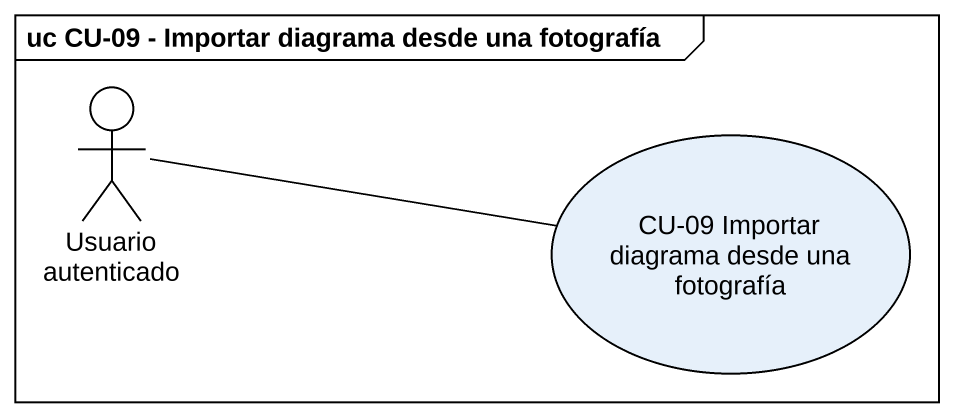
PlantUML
@startuml
mainframe uc CU-09 - Importar diagrama desde una fotografía
actor "Usuario autenticado" as Usuario_autenticado
usecase "CU-09 Importar diagrama desde una fotografía" as CU_09_Importar_diagrama
Usuario_autenticado -right- CU_09_Importar_diagrama
@enduml
